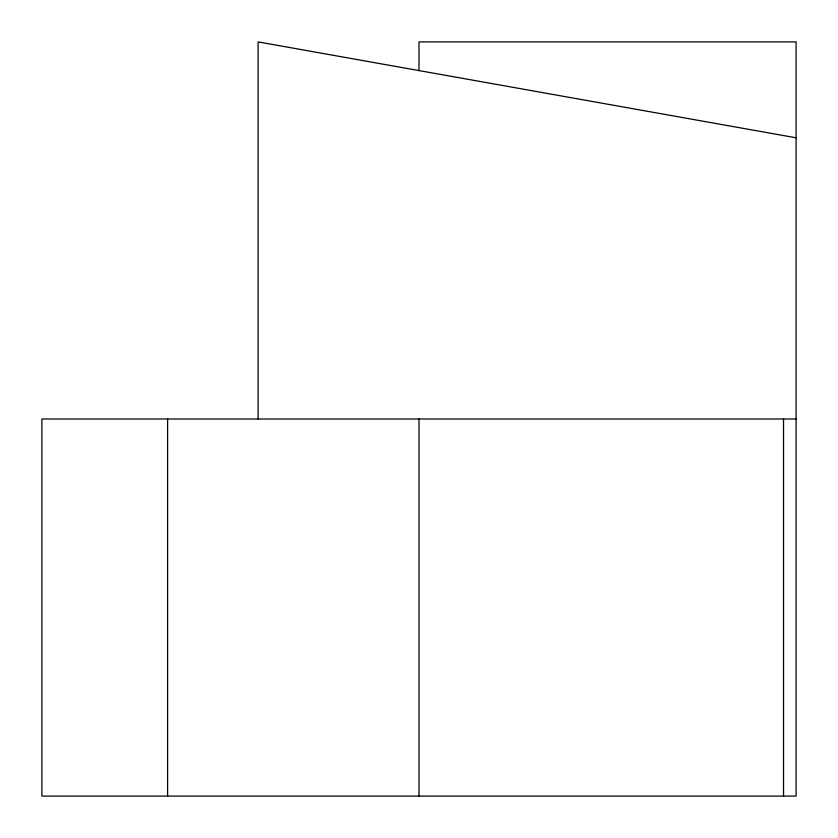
<?xml version="1.0" encoding="UTF-8"?>
<svg xmlns="http://www.w3.org/2000/svg" width="838" height="838" viewBox="0 0 838 838"><rect width="100%" height="100%" fill="white"/><g stroke="black" fill="none" stroke-linecap="round" stroke-linejoin="round"><path stroke-width="1.26" d="M796.1 419L41.9 419L41.9 796.1L796.1 796.1L796.1 41.9L419 41.9L419 70.706M796.1 137.799L258.104 41.9L258.104 419M783.53 419L783.53 796.1M419 419L419 796.1M167.6 419L167.6 796.1"/></g></svg>
